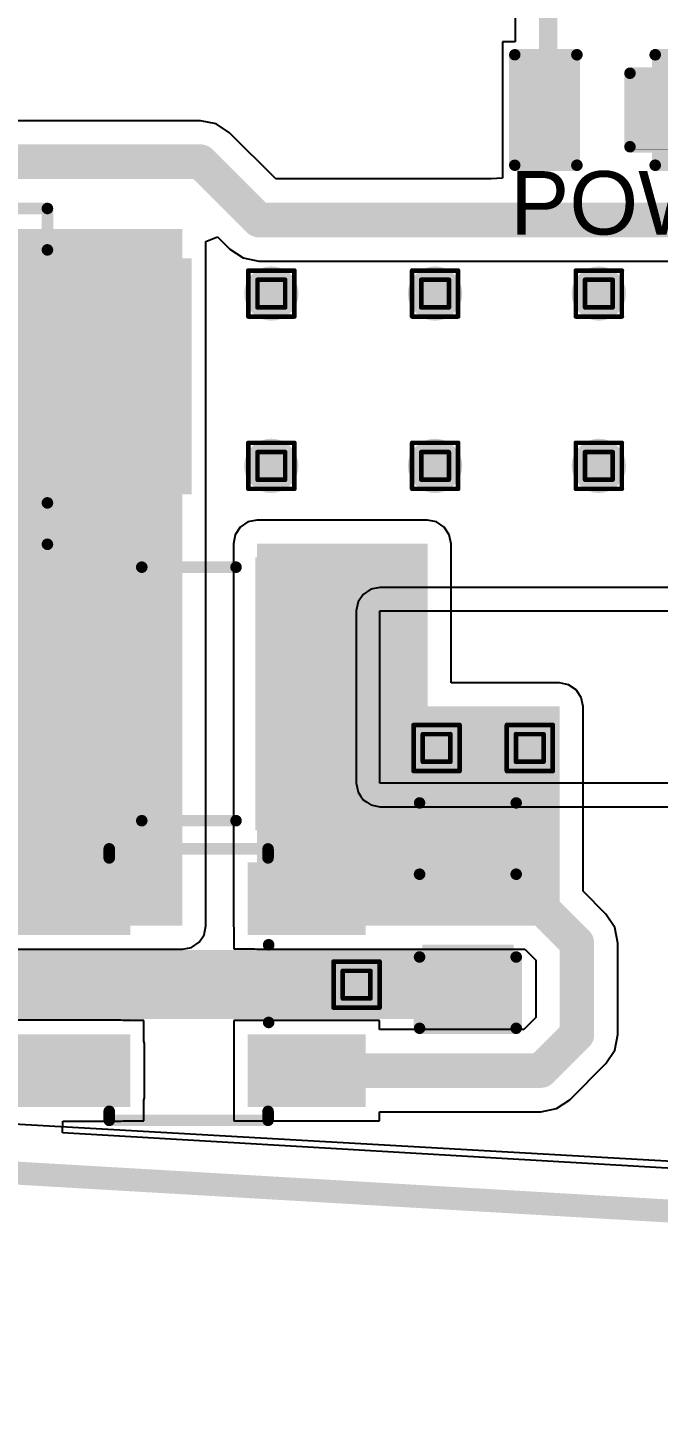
# Model space of a CAD drawing. Header units: inches. Extents: x 0 to 355, y -10 to 78.
# Drawn here: x 22.57 to 29.53, y -3.85 to 11.35 of the extents above; entities that cross this region are included whole.
import ezdxf

# ---------------------------------------------------------------- set-up
doc = ezdxf.new("R2010")
doc.units = ezdxf.units.IN
for name, color, linetype in [('Board Outline', 216, 'Continuous'), ('Bottom Layer', 5, 'Continuous'), ('Bottom Overlay', 54, 'Continuous'), ('Bottom Paste', 16, 'Continuous'), ('Bottom Solder', 6, 'Continuous'), ('Drill Drawing', 1, 'Continuous'), ('Top Layer', 1, 'Continuous'), ('Top Overlay', 2, 'Continuous'), ('Top Paste', 8, 'Continuous'), ('Top Solder', 216, 'Continuous'), ('Via Holes', 16, 'Continuous')]:
    doc.layers.add(name, color=color, linetype=linetype)
doc.styles.add('Arial', font='', dxfattribs={"height": 0.2})
doc.styles.get('Arial').set_extended_font_data('Arial')

# ---------------------------------------------------------------- blocks, each defined once
blk = doc.blocks.new('SMB__7')
at = {"layer": 'Top Layer'}
for points in [[(-3.7, -1.2), (-3.7, 1.2), (-0.9, 1.2), (-0.9, -1.2)], [(0.9, -1.2), (0.9, 1.2), (3.7, 1.2), (3.7, -1.2)]]:
    blk.add_hatch(color=1, dxfattribs=at).paths.add_polyline_path(points)
at = {"layer": 'Top Overlay'}
for points in [[(2.591, 1.245), (4.826, 1.245), (4.826, 1.905), (2.591, 1.905)], [(3.734, -1.651), (4.826, -1.651), (4.826, 1.346), (3.734, 1.346)], [(2.591, -1.905), (4.826, -1.905), (4.826, -1.245), (2.591, -1.245)]]:
    blk.add_hatch(color=2, dxfattribs=at).paths.add_polyline_path(points)
at = {"layer": 'Top Paste'}
for points in [[(-3.7, -1.2), (-3.7, 1.2), (-0.9, 1.2), (-0.9, -1.2)], [(0.9, -1.2), (0.9, 1.2), (3.7, 1.2), (3.7, -1.2)]]:
    blk.add_hatch(color=8, dxfattribs=at).paths.add_polyline_path(points)
at = {"layer": 'Top Solder'}
for points in [[(-3.802, -1.302), (-3.802, 1.302), (-0.798, 1.302), (-0.798, -1.302)], [(0.798, -1.302), (0.798, 1.302), (3.802, 1.302), (3.802, -1.302)]]:
    blk.add_hatch(color=216, dxfattribs=at).paths.add_polyline_path(points)
at = {"layer": 'Top Overlay'}
for points in [[(2.591, 1.854, 0.127, 0.127, 0), (-2.21, 1.854, 0.127, 0.127, 0)], [(-2.21, 1.854, 0.127, 0.127, 0), (-2.21, 1.397, 0.127, 0.127, 0)], [(-2.21, -1.397, 0.127, 0.127, 0), (-2.21, -1.854, 0.127, 0.127, 0)], [(2.591, -1.854, 0.127, 0.127, 0), (-2.21, -1.854, 0.127, 0.127, 0)]]:
    blk.add_lwpolyline(points, format="xyseb", dxfattribs=at)
for points in [[(-2.242, 1.854, 0.0635, 0.0635, 1), (-2.178, 1.854, 0.0635, 0.0635, 1)], [(-2.242, 1.854, 0.0635, 0.0635, 1), (-2.178, 1.854, 0.0635, 0.0635, 1)], [(2.559, 1.854, 0.0635, 0.0635, 1), (2.623, 1.854, 0.0635, 0.0635, 1)], [(-2.242, 1.397, 0.0635, 0.0635, 1), (-2.178, 1.397, 0.0635, 0.0635, 1)], [(-2.242, -1.397, 0.0635, 0.0635, 1), (-2.178, -1.397, 0.0635, 0.0635, 1)], [(-2.242, -1.854, 0.0635, 0.0635, 1), (-2.178, -1.854, 0.0635, 0.0635, 1)], [(-2.242, -1.854, 0.0635, 0.0635, 1), (-2.178, -1.854, 0.0635, 0.0635, 1)], [(2.559, -1.854, 0.0635, 0.0635, 1), (2.623, -1.854, 0.0635, 0.0635, 1)]]:
    blk.add_lwpolyline(points, format="xyseb", close=True, dxfattribs=at)
blk = doc.blocks.new('IND_1210_13')
at = {"layer": 'Top Layer'}
for points in [[(-2.106, 1.405), (-0.836, 1.405), (-0.836, -1.405), (-2.106, -1.405)], [(0.836, 1.405), (2.106, 1.405), (2.106, -1.405), (0.836, -1.405)]]:
    blk.add_hatch(color=1, dxfattribs=at).paths.add_polyline_path(points)
at = {"layer": 'Top Paste'}
for points in [[(-2.106, 1.405), (-0.836, 1.405), (-0.836, -1.405), (-2.106, -1.405)], [(0.836, 1.405), (2.106, 1.405), (2.106, -1.405), (0.836, -1.405)]]:
    blk.add_hatch(color=8, dxfattribs=at).paths.add_polyline_path(points)
at = {"layer": 'Top Solder'}
for points in [[(-2.208, 1.507), (-0.734, 1.507), (-0.734, -1.507), (-2.208, -1.507)], [(0.734, 1.507), (2.208, 1.507), (2.208, -1.507), (0.734, -1.507)]]:
    blk.add_hatch(color=216, dxfattribs=at).paths.add_polyline_path(points)
at = {"layer": 'Top Overlay'}
for points in [[(0.52, 1.4, 0.127, 0.127, 0), (-0.52, 1.4, 0.127, 0.127, 0)], [(0.52, -1.4, 0.127, 0.127, 0), (-0.52, -1.4, 0.127, 0.127, 0)]]:
    blk.add_lwpolyline(points, format="xyseb", dxfattribs=at)
for points in [[(-0.552, 1.4, 0.0635, 0.0635, 1), (-0.488, 1.4, 0.0635, 0.0635, 1)], [(0.488, 1.4, 0.0635, 0.0635, 1), (0.552, 1.4, 0.0635, 0.0635, 1)], [(-0.552, -1.4, 0.0635, 0.0635, 1), (-0.488, -1.4, 0.0635, 0.0635, 1)], [(0.488, -1.4, 0.0635, 0.0635, 1), (0.552, -1.4, 0.0635, 0.0635, 1)]]:
    blk.add_lwpolyline(points, format="xyseb", close=True, dxfattribs=at)
blk = doc.blocks.new('SOT_23_5_17')
at = {"layer": 'Top Layer'}
for points in [[(-1.85, 1.25), (-0.75, 1.25), (-0.75, 0.65), (-1.85, 0.65)], [(0.75, 1.25), (1.85, 1.25), (1.85, 0.65), (0.75, 0.65)], [(-1.85, 0.3), (-0.75, 0.3), (-0.75, -0.3), (-1.85, -0.3)], [(-1.85, -0.65), (-0.75, -0.65), (-0.75, -1.25), (-1.85, -1.25)], [(0.75, -0.65), (1.85, -0.65), (1.85, -1.25), (0.75, -1.25)]]:
    blk.add_hatch(color=1, dxfattribs=at).paths.add_polyline_path(points)
at = {"layer": 'Top Paste'}
for points in [[(-1.85, 1.25), (-0.75, 1.25), (-0.75, 0.65), (-1.85, 0.65)], [(0.75, 1.25), (1.85, 1.25), (1.85, 0.65), (0.75, 0.65)], [(-1.85, 0.3), (-0.75, 0.3), (-0.75, -0.3), (-1.85, -0.3)], [(-1.85, -0.65), (-0.75, -0.65), (-0.75, -1.25), (-1.85, -1.25)], [(0.75, -0.65), (1.85, -0.65), (1.85, -1.25), (0.75, -1.25)]]:
    blk.add_hatch(color=8, dxfattribs=at).paths.add_polyline_path(points)
at = {"layer": 'Top Solder'}
for points in [[(-1.952, 1.352), (-0.648, 1.352), (-0.648, 0.548), (-1.952, 0.548)], [(0.648, 1.352), (1.952, 1.352), (1.952, 0.548), (0.648, 0.548)], [(-1.952, 0.402), (-0.648, 0.402), (-0.648, -0.402), (-1.952, -0.402)], [(-1.952, -0.548), (-0.648, -0.548), (-0.648, -1.352), (-1.952, -1.352)], [(0.648, -0.548), (1.952, -0.548), (1.952, -1.352), (0.648, -1.352)]]:
    blk.add_hatch(color=216, dxfattribs=at).paths.add_polyline_path(points)
at = {"layer": 'Top Overlay'}
for points in [[(-0.879, 1.499, 0.127, 0.127, 0), (0.874, 1.499, 0.127, 0.127, 0)], [(-0.879, 1.399, 0.127, 0.127, 0), (-0.879, 1.499, 0.127, 0.127, 0)], [(0.874, 1.399, 0.127, 0.127, 0), (0.874, 1.499, 0.127, 0.127, 0)], [(-2.134, 1.067, 0.127, 0.127, 0), (-2.007, 0.94, 0.127, 0.127, 0)], [(-2.134, 0.813, 0.127, 0.127, 0), (-2.134, 1.067, 0.127, 0.127, 0)], [(-2.134, 0.813, 0.127, 0.127, 0), (-2.007, 0.94, 0.127, 0.127, 0)], [(0.88, -0.418, 0.127, 0.127, 0), (0.88, 0.44, 0.127, 0.127, 0)], [(-0.879, -1.499, 0.127, 0.127, 0), (-0.879, -1.399, 0.127, 0.127, 0)], [(0.874, -1.499, 0.127, 0.127, 0), (0.874, -1.399, 0.127, 0.127, 0)], [(-0.879, -1.499, 0.127, 0.127, 0), (0.874, -1.499, 0.127, 0.127, 0)]]:
    blk.add_lwpolyline(points, format="xyseb", dxfattribs=at)
for points in [[(-0.911, 1.499, 0.0635, 0.0635, 1), (-0.847, 1.499, 0.0635, 0.0635, 1)], [(-0.911, 1.499, 0.0635, 0.0635, 1), (-0.847, 1.499, 0.0635, 0.0635, 1)], [(0.842, 1.499, 0.0635, 0.0635, 1), (0.905, 1.499, 0.0635, 0.0635, 1)], [(0.842, 1.499, 0.0635, 0.0635, 1), (0.905, 1.499, 0.0635, 0.0635, 1)], [(-0.911, 1.399, 0.0635, 0.0635, 1), (-0.847, 1.399, 0.0635, 0.0635, 1)], [(0.842, 1.399, 0.0635, 0.0635, 1), (0.905, 1.399, 0.0635, 0.0635, 1)], [(-2.165, 1.067, 0.0635, 0.0635, 1), (-2.102, 1.067, 0.0635, 0.0635, 1)], [(-2.165, 1.067, 0.0635, 0.0635, 1), (-2.102, 1.067, 0.0635, 0.0635, 1)], [(-2.038, 0.94, 0.0635, 0.0635, 1), (-1.975, 0.94, 0.0635, 0.0635, 1)], [(-2.038, 0.94, 0.0635, 0.0635, 1), (-1.975, 0.94, 0.0635, 0.0635, 1)], [(-2.165, 0.813, 0.0635, 0.0635, 1), (-2.102, 0.813, 0.0635, 0.0635, 1)], [(-2.165, 0.813, 0.0635, 0.0635, 1), (-2.102, 0.813, 0.0635, 0.0635, 1)], [(0.848, 0.44, 0.0635, 0.0635, 1), (0.912, 0.44, 0.0635, 0.0635, 1)], [(0.848, -0.418, 0.0635, 0.0635, 1), (0.912, -0.418, 0.0635, 0.0635, 1)], [(-0.911, -1.399, 0.0635, 0.0635, 1), (-0.847, -1.399, 0.0635, 0.0635, 1)], [(0.842, -1.399, 0.0635, 0.0635, 1), (0.905, -1.399, 0.0635, 0.0635, 1)], [(-0.911, -1.499, 0.0635, 0.0635, 1), (-0.847, -1.499, 0.0635, 0.0635, 1)], [(-0.911, -1.499, 0.0635, 0.0635, 1), (-0.847, -1.499, 0.0635, 0.0635, 1)], [(0.842, -1.499, 0.0635, 0.0635, 1), (0.905, -1.499, 0.0635, 0.0635, 1)], [(0.842, -1.499, 0.0635, 0.0635, 1), (0.905, -1.499, 0.0635, 0.0635, 1)]]:
    blk.add_lwpolyline(points, format="xyseb", close=True, dxfattribs=at)
blk = doc.blocks.new('R___0402_B_49')
at = {"layer": 'Bottom Layer'}
for points in [[(-0.241, 0.318), (-0.241, -0.318), (-0.699, -0.318), (-0.699, 0.318)], [(0.699, 0.318), (0.699, -0.318), (0.241, -0.318), (0.241, 0.318)]]:
    blk.add_hatch(color=5, dxfattribs=at).paths.add_polyline_path(points)
at = {"layer": 'Bottom Paste'}
for points in [[(-0.241, 0.318), (-0.241, -0.318), (-0.699, -0.318), (-0.699, 0.318)], [(0.699, 0.318), (0.699, -0.318), (0.241, -0.318), (0.241, 0.318)]]:
    blk.add_hatch(color=16, dxfattribs=at).paths.add_polyline_path(points)
at = {"layer": 'Bottom Solder'}
for points in [[(-0.186, 0.373), (-0.186, -0.373), (-0.754, -0.373), (-0.754, 0.373)], [(0.754, 0.373), (0.754, -0.373), (0.186, -0.373), (0.186, 0.373)]]:
    blk.add_hatch(color=6, dxfattribs=at).paths.add_polyline_path(points)
at = {"layer": 'Bottom Overlay'}
for points in [[(0.787, 0.406, 0.127, 0.127, 0), (-0.787, 0.406, 0.127, 0.127, 0)], [(-0.787, 0.406, 0.127, 0.127, 0), (-0.787, -0.406, 0.127, 0.127, 0)], [(0.787, 0.406, 0.127, 0.127, 0), (0.787, -0.406, 0.127, 0.127, 0)], [(0.813, 0.432, 0.00323, 0.00323, 0), (-0.813, 0.432, 0.00323, 0.00323, 0)], [(0.787, -0.406, 0.127, 0.127, 0), (-0.787, -0.406, 0.127, 0.127, 0)]]:
    blk.add_lwpolyline(points, format="xyseb", dxfattribs=at)
for points in [[(-0.819, 0.406, 0.0635, 0.0635, 1), (-0.756, 0.406, 0.0635, 0.0635, 1)], [(-0.819, 0.406, 0.0635, 0.0635, 1), (-0.756, 0.406, 0.0635, 0.0635, 1)], [(0.756, 0.406, 0.0635, 0.0635, 1), (0.819, 0.406, 0.0635, 0.0635, 1)], [(0.756, 0.406, 0.0635, 0.0635, 1), (0.819, 0.406, 0.0635, 0.0635, 1)], [(-0.814, 0.432, 0.00161, 0.00161, 1), (-0.812, 0.432, 0.00161, 0.00161, 1)], [(0.812, 0.432, 0.00161, 0.00161, 1), (0.814, 0.432, 0.00161, 0.00161, 1)], [(-0.819, -0.406, 0.0635, 0.0635, 1), (-0.756, -0.406, 0.0635, 0.0635, 1)], [(-0.819, -0.406, 0.0635, 0.0635, 1), (-0.756, -0.406, 0.0635, 0.0635, 1)], [(0.756, -0.406, 0.0635, 0.0635, 1), (0.819, -0.406, 0.0635, 0.0635, 1)], [(0.756, -0.406, 0.0635, 0.0635, 1), (0.819, -0.406, 0.0635, 0.0635, 1)]]:
    blk.add_lwpolyline(points, format="xyseb", close=True, dxfattribs=at)
blk = doc.blocks.new('LED_0603_67')
at = {"layer": 'Top Layer'}
for points in [[(-1, 0.5), (-0.5, 0.5), (-0.5, -0.5), (-1, -0.5)], [(0.5, 0.5), (1, 0.5), (1, -0.5), (0.5, -0.5)]]:
    blk.add_hatch(color=1, dxfattribs=at).paths.add_polyline_path(points)
at = {"layer": 'Top Overlay'}
blk.add_hatch(color=2, dxfattribs=at).paths.add_polyline_path([(1.118, -0.66), (1.753, -0.66), (1.753, 0.66), (1.118, 0.66)])
at = {"layer": 'Top Paste'}
for points in [[(-1, 0.5), (-0.5, 0.5), (-0.5, -0.5), (-1, -0.5)], [(0.5, 0.5), (1, 0.5), (1, -0.5), (0.5, -0.5)]]:
    blk.add_hatch(color=8, dxfattribs=at).paths.add_polyline_path(points)
at = {"layer": 'Top Solder'}
for points in [[(-1.102, 0.602), (-0.398, 0.602), (-0.398, -0.602), (-1.102, -0.602)], [(0.398, 0.602), (1.102, 0.602), (1.102, -0.602), (0.398, -0.602)]]:
    blk.add_hatch(color=216, dxfattribs=at).paths.add_polyline_path(points)
at = {"layer": 'Top Overlay'}
for points in [[(-1.118, -0.61, 0.127, 0.127, 0), (-1.118, 0.61, 0.127, 0.127, 0)], [(-1.118, 0.61, 0.127, 0.127, 0), (-0.432, 0.61, 0.127, 0.127, 0)], [(0.432, 0.61, 0.127, 0.127, 0), (1.118, 0.61, 0.127, 0.127, 0)], [(1.118, -0.61, 0.127, 0.127, 0), (1.118, 0.61, 0.127, 0.127, 0)], [(-1.118, -0.61, 0.127, 0.127, 0), (-0.432, -0.61, 0.127, 0.127, 0)], [(0.432, -0.61, 0.127, 0.127, 0), (1.118, -0.61, 0.127, 0.127, 0)]]:
    blk.add_lwpolyline(points, format="xyseb", dxfattribs=at)
for points in [[(-1.149, 0.61, 0.0635, 0.0635, 1), (-1.086, 0.61, 0.0635, 0.0635, 1)], [(-1.149, 0.61, 0.0635, 0.0635, 1), (-1.086, 0.61, 0.0635, 0.0635, 1)], [(-0.464, 0.61, 0.0635, 0.0635, 1), (-0.4, 0.61, 0.0635, 0.0635, 1)], [(0.4, 0.61, 0.0635, 0.0635, 1), (0.464, 0.61, 0.0635, 0.0635, 1)], [(1.086, 0.61, 0.0635, 0.0635, 1), (1.149, 0.61, 0.0635, 0.0635, 1)], [(1.086, 0.61, 0.0635, 0.0635, 1), (1.149, 0.61, 0.0635, 0.0635, 1)], [(-1.149, -0.61, 0.0635, 0.0635, 1), (-1.086, -0.61, 0.0635, 0.0635, 1)], [(-1.149, -0.61, 0.0635, 0.0635, 1), (-1.086, -0.61, 0.0635, 0.0635, 1)], [(-0.464, -0.61, 0.0635, 0.0635, 1), (-0.4, -0.61, 0.0635, 0.0635, 1)], [(0.4, -0.61, 0.0635, 0.0635, 1), (0.464, -0.61, 0.0635, 0.0635, 1)], [(1.086, -0.61, 0.0635, 0.0635, 1), (1.149, -0.61, 0.0635, 0.0635, 1)], [(1.086, -0.61, 0.0635, 0.0635, 1), (1.149, -0.61, 0.0635, 0.0635, 1)]]:
    blk.add_lwpolyline(points, format="xyseb", close=True, dxfattribs=at)
blk = doc.blocks.new('C___0603_78')
at = {"layer": 'Top Layer'}
for points in [[(-0.381, 0.445), (-0.381, -0.445), (-1.143, -0.445), (-1.143, 0.445)], [(1.143, 0.445), (1.143, -0.445), (0.381, -0.445), (0.381, 0.445)]]:
    blk.add_hatch(color=1, dxfattribs=at).paths.add_polyline_path(points)
at = {"layer": 'Top Paste'}
for points in [[(-0.381, 0.445), (-0.381, -0.445), (-1.143, -0.445), (-1.143, 0.445)], [(1.143, 0.445), (1.143, -0.445), (0.381, -0.445), (0.381, 0.445)]]:
    blk.add_hatch(color=8, dxfattribs=at).paths.add_polyline_path(points)
at = {"layer": 'Top Solder'}
for points in [[(-0.321, 0.504), (-0.321, -0.504), (-1.203, -0.504), (-1.203, 0.504)], [(1.203, 0.504), (1.203, -0.504), (0.321, -0.504), (0.321, 0.504)]]:
    blk.add_hatch(color=216, dxfattribs=at).paths.add_polyline_path(points)
at = {"layer": 'Top Overlay'}
for points in [[(-1.245, 0.533, 0.127, 0.127, 0), (-0.457, 0.533, 0.127, 0.127, 0)], [(-1.245, 0.533, 0.127, 0.127, 0), (-1.245, -0.533, 0.127, 0.127, 0)], [(0.457, 0.533, 0.127, 0.127, 0), (1.245, 0.533, 0.127, 0.127, 0)], [(1.245, 0.533, 0.127, 0.127, 0), (1.245, -0.533, 0.127, 0.127, 0)], [(-1.245, -0.533, 0.127, 0.127, 0), (-0.457, -0.533, 0.127, 0.127, 0)], [(0.457, -0.533, 0.127, 0.127, 0), (1.245, -0.533, 0.127, 0.127, 0)]]:
    blk.add_lwpolyline(points, format="xyseb", dxfattribs=at)
for points in [[(-1.276, 0.533, 0.0635, 0.0635, 1), (-1.213, 0.533, 0.0635, 0.0635, 1)], [(-1.276, 0.533, 0.0635, 0.0635, 1), (-1.213, 0.533, 0.0635, 0.0635, 1)], [(-0.489, 0.533, 0.0635, 0.0635, 1), (-0.425, 0.533, 0.0635, 0.0635, 1)], [(0.425, 0.533, 0.0635, 0.0635, 1), (0.489, 0.533, 0.0635, 0.0635, 1)], [(1.213, 0.533, 0.0635, 0.0635, 1), (1.276, 0.533, 0.0635, 0.0635, 1)], [(1.213, 0.533, 0.0635, 0.0635, 1), (1.276, 0.533, 0.0635, 0.0635, 1)], [(-1.276, -0.533, 0.0635, 0.0635, 1), (-1.213, -0.533, 0.0635, 0.0635, 1)], [(-1.276, -0.533, 0.0635, 0.0635, 1), (-1.213, -0.533, 0.0635, 0.0635, 1)], [(-0.489, -0.533, 0.0635, 0.0635, 1), (-0.425, -0.533, 0.0635, 0.0635, 1)], [(0.425, -0.533, 0.0635, 0.0635, 1), (0.489, -0.533, 0.0635, 0.0635, 1)], [(1.213, -0.533, 0.0635, 0.0635, 1), (1.276, -0.533, 0.0635, 0.0635, 1)], [(1.213, -0.533, 0.0635, 0.0635, 1), (1.276, -0.533, 0.0635, 0.0635, 1)]]:
    blk.add_lwpolyline(points, format="xyseb", close=True, dxfattribs=at)

msp = doc.modelspace()

# ---------------------------------------------------------------- hatches: boundary and pattern name
at = {"layer": 'Bottom Layer'}
h = msp.add_hatch(color=5, dxfattribs=at)
edge = h.paths.add_edge_path()
edge.add_arc((25.263, 8.408), 0.3, 0, 360)
h = msp.add_hatch(color=5, dxfattribs=at)
edge = h.paths.add_edge_path()
edge.add_arc((27.069, 8.408), 0.3, 0, 360)
h = msp.add_hatch(color=5, dxfattribs=at)
edge = h.paths.add_edge_path()
edge.add_arc((28.876, 8.408), 0.3, 0, 360)
h = msp.add_hatch(color=5, dxfattribs=at)
edge = h.paths.add_edge_path()
edge.add_arc((25.262, 6.505), 0.3, 0, 360)
h = msp.add_hatch(color=5, dxfattribs=at)
edge = h.paths.add_edge_path()
edge.add_arc((27.069, 6.505), 0.3, 0, 360)
h = msp.add_hatch(color=5, dxfattribs=at)
edge = h.paths.add_edge_path()
edge.add_arc((28.876, 6.505), 0.3, 0, 360)
h = msp.add_hatch(color=5, dxfattribs=at)
edge = h.paths.add_edge_path()
edge.add_arc((27.086, 3.389), 0.3, 0, 360)
h = msp.add_hatch(color=5, dxfattribs=at)
edge = h.paths.add_edge_path()
edge.add_arc((28.114, 3.389), 0.3, 0, 360)
h = msp.add_hatch(color=5, dxfattribs=at)
edge = h.paths.add_edge_path()
edge.add_arc((26.203, 0.776), 0.3, 0, 360)
at = {"layer": 'Top Layer'}
for points in [[(20.977, 1.426), (24.282, 1.426), (24.282, 9.119), (20.977, 9.119)], [(25.103, 1.426), (26.986, 1.426), (26.986, 5.645), (25.103, 5.645)], [(25.103, 1.426), (28.443, 1.426), (28.443, 3.848), (25.103, 3.848)], [(17.393, 0.395), (27.875, 0.395), (27.875, 1.157), (17.393, 1.157)], [(19.354, -0.474), (23.603, -0.474), (23.603, 0.126), (19.354, 0.126)]]:
    msp.add_hatch(color=1, dxfattribs=at).paths.add_polyline_path(points)
h = msp.add_hatch(color=1, dxfattribs=at)
edge = h.paths.add_edge_path()
edge.add_arc((25.263, 8.408), 0.3, 0, 360)
h = msp.add_hatch(color=1, dxfattribs=at)
edge = h.paths.add_edge_path()
edge.add_arc((27.069, 8.408), 0.3, 0, 360)
h = msp.add_hatch(color=1, dxfattribs=at)
edge = h.paths.add_edge_path()
edge.add_arc((28.876, 8.408), 0.3, 0, 360)
h = msp.add_hatch(color=1, dxfattribs=at)
edge = h.paths.add_edge_path()
edge.add_arc((25.262, 6.505), 0.3, 0, 360)
h = msp.add_hatch(color=1, dxfattribs=at)
edge = h.paths.add_edge_path()
edge.add_arc((27.069, 6.505), 0.3, 0, 360)
h = msp.add_hatch(color=1, dxfattribs=at)
edge = h.paths.add_edge_path()
edge.add_arc((28.876, 6.505), 0.3, 0, 360)
h = msp.add_hatch(color=1, dxfattribs=at)
edge = h.paths.add_edge_path()
edge.add_arc((27.086, 3.389), 0.3, 0, 360)
h = msp.add_hatch(color=1, dxfattribs=at)
edge = h.paths.add_edge_path()
edge.add_arc((28.114, 3.389), 0.3, 0, 360)
h = msp.add_hatch(color=1, dxfattribs=at)
edge = h.paths.add_edge_path()
edge.add_arc((26.203, 0.776), 0.3, 0, 360)
at = {"layer": 'Via Holes'}
h = msp.add_hatch(color=7, dxfattribs=at)
edge = h.paths.add_edge_path()
edge.add_arc((25.263, 8.408), 0.15, 0, 360)
h = msp.add_hatch(color=7, dxfattribs=at)
edge = h.paths.add_edge_path()
edge.add_arc((27.069, 8.408), 0.15, 0, 360)
h = msp.add_hatch(color=7, dxfattribs=at)
edge = h.paths.add_edge_path()
edge.add_arc((28.876, 8.408), 0.15, 0, 360)
h = msp.add_hatch(color=7, dxfattribs=at)
edge = h.paths.add_edge_path()
edge.add_arc((25.262, 6.505), 0.15, 0, 360)
h = msp.add_hatch(color=7, dxfattribs=at)
edge = h.paths.add_edge_path()
edge.add_arc((27.069, 6.505), 0.15, 0, 360)
h = msp.add_hatch(color=7, dxfattribs=at)
edge = h.paths.add_edge_path()
edge.add_arc((28.876, 6.505), 0.15, 0, 360)
h = msp.add_hatch(color=7, dxfattribs=at)
edge = h.paths.add_edge_path()
edge.add_arc((27.086, 3.389), 0.15, 0, 360)
h = msp.add_hatch(color=7, dxfattribs=at)
edge = h.paths.add_edge_path()
edge.add_arc((28.114, 3.389), 0.15, 0, 360)
h = msp.add_hatch(color=7, dxfattribs=at)
edge = h.paths.add_edge_path()
edge.add_arc((26.203, 0.776), 0.15, 0, 360)

# ---------------------------------------------------------------- linework, layer by layer
at = {"layer": 'Board Outline'}
msp.add_lwpolyline([(0, 0, 0.254, 0.254, 0), (64.008, -3.723, 0.254, 0.254, 0)], format="xyseb", dxfattribs=at)
at = {"layer": 'Bottom Layer'}
for p, q in [((26.276, 5.086), (26.22, 5.002)), ((26.36, 5.142), (26.276, 5.086)), ((26.459, 5.162), (26.36, 5.142)), ((31.161, 5.162), (26.459, 5.162)), ((26.22, 5.002), (26.2, 4.903)), ((26.2, 4.903), (26.2, 3)), ((26.459, 3), (26.459, 4.903)), ((26.459, 4.903), (31.42, 4.903)), ((26.2, 3), (26.21, 2.951)), ((26.21, 2.951), (26.22, 2.901)), ((26.22, 2.901), (26.22, 2.901)), ((26.22, 2.901), (26.22, 2.901)), ((26.22, 2.901), (26.248, 2.859)), ((26.46, 3), (26.459, 3)), ((34.483, 3), (26.46, 3)), ((26.248, 2.859), (26.276, 2.817)), ((26.276, 2.817), (26.276, 2.817)), ((26.276, 2.817), (26.276, 2.817)), ((26.276, 2.817), (26.317, 2.789)), ((26.317, 2.789), (26.36, 2.761)), ((26.36, 2.761), (26.361, 2.761)), ((26.361, 2.761), (26.361, 2.761)), ((26.361, 2.761), (26.361, 2.76)), ((26.361, 2.76), (26.411, 2.751)), ((26.411, 2.751), (26.46, 2.741)), ((26.46, 2.741), (26.46, 2.741)), ((26.46, 2.741), (26.46, 2.741)), ((26.46, 2.741), (34.483, 2.741)), ((39.914, -1.757), (12.313, -0.194))]:
    msp.add_line(p, q, dxfattribs=at)
at = {"layer": 'Drill Drawing'}
for points in [[(25.009, 8.662, 0.0508, 0.0508, 0), (25.517, 8.662, 0.0508, 0.0508, 0)], [(25.009, 8.154, 0.0508, 0.0508, 0), (25.009, 8.662, 0.0508, 0.0508, 0)], [(25.517, 8.154, 0.0508, 0.0508, 0), (25.517, 8.662, 0.0508, 0.0508, 0)], [(26.815, 8.662, 0.0508, 0.0508, 0), (27.323, 8.662, 0.0508, 0.0508, 0)], [(26.815, 8.154, 0.0508, 0.0508, 0), (26.815, 8.662, 0.0508, 0.0508, 0)], [(27.323, 8.154, 0.0508, 0.0508, 0), (27.323, 8.662, 0.0508, 0.0508, 0)], [(28.622, 8.662, 0.0508, 0.0508, 0), (29.13, 8.662, 0.0508, 0.0508, 0)], [(28.622, 8.154, 0.0508, 0.0508, 0), (28.622, 8.662, 0.0508, 0.0508, 0)], [(29.13, 8.154, 0.0508, 0.0508, 0), (29.13, 8.662, 0.0508, 0.0508, 0)], [(25.11, 8.56, 0.0508, 0.0508, 0), (25.415, 8.56, 0.0508, 0.0508, 0)], [(25.11, 8.255, 0.0508, 0.0508, 0), (25.11, 8.56, 0.0508, 0.0508, 0)], [(25.415, 8.255, 0.0508, 0.0508, 0), (25.415, 8.56, 0.0508, 0.0508, 0)], [(26.917, 8.56, 0.0508, 0.0508, 0), (27.222, 8.56, 0.0508, 0.0508, 0)], [(26.917, 8.255, 0.0508, 0.0508, 0), (26.917, 8.56, 0.0508, 0.0508, 0)], [(27.222, 8.255, 0.0508, 0.0508, 0), (27.222, 8.56, 0.0508, 0.0508, 0)], [(28.724, 8.56, 0.0508, 0.0508, 0), (29.029, 8.56, 0.0508, 0.0508, 0)], [(28.724, 8.255, 0.0508, 0.0508, 0), (28.724, 8.56, 0.0508, 0.0508, 0)], [(29.029, 8.255, 0.0508, 0.0508, 0), (29.029, 8.56, 0.0508, 0.0508, 0)], [(25.11, 8.255, 0.0508, 0.0508, 0), (25.415, 8.255, 0.0508, 0.0508, 0)], [(26.917, 8.255, 0.0508, 0.0508, 0), (27.222, 8.255, 0.0508, 0.0508, 0)], [(28.724, 8.255, 0.0508, 0.0508, 0), (29.029, 8.255, 0.0508, 0.0508, 0)], [(25.009, 8.154, 0.0508, 0.0508, 0), (25.517, 8.154, 0.0508, 0.0508, 0)], [(26.815, 8.154, 0.0508, 0.0508, 0), (27.323, 8.154, 0.0508, 0.0508, 0)], [(28.622, 8.154, 0.0508, 0.0508, 0), (29.13, 8.154, 0.0508, 0.0508, 0)], [(25.008, 6.759, 0.0508, 0.0508, 0), (25.516, 6.759, 0.0508, 0.0508, 0)], [(25.008, 6.251, 0.0508, 0.0508, 0), (25.008, 6.759, 0.0508, 0.0508, 0)], [(25.516, 6.251, 0.0508, 0.0508, 0), (25.516, 6.759, 0.0508, 0.0508, 0)], [(26.815, 6.759, 0.0508, 0.0508, 0), (27.323, 6.759, 0.0508, 0.0508, 0)], [(26.815, 6.251, 0.0508, 0.0508, 0), (26.815, 6.759, 0.0508, 0.0508, 0)], [(27.323, 6.251, 0.0508, 0.0508, 0), (27.323, 6.759, 0.0508, 0.0508, 0)], [(28.622, 6.759, 0.0508, 0.0508, 0), (29.13, 6.759, 0.0508, 0.0508, 0)], [(28.622, 6.251, 0.0508, 0.0508, 0), (28.622, 6.759, 0.0508, 0.0508, 0)], [(29.13, 6.251, 0.0508, 0.0508, 0), (29.13, 6.759, 0.0508, 0.0508, 0)], [(25.11, 6.657, 0.0508, 0.0508, 0), (25.415, 6.657, 0.0508, 0.0508, 0)], [(25.11, 6.353, 0.0508, 0.0508, 0), (25.11, 6.657, 0.0508, 0.0508, 0)], [(25.415, 6.353, 0.0508, 0.0508, 0), (25.415, 6.657, 0.0508, 0.0508, 0)], [(26.917, 6.657, 0.0508, 0.0508, 0), (27.222, 6.657, 0.0508, 0.0508, 0)], [(26.917, 6.353, 0.0508, 0.0508, 0), (26.917, 6.657, 0.0508, 0.0508, 0)], [(27.222, 6.353, 0.0508, 0.0508, 0), (27.222, 6.657, 0.0508, 0.0508, 0)], [(28.724, 6.657, 0.0508, 0.0508, 0), (29.029, 6.657, 0.0508, 0.0508, 0)], [(28.724, 6.353, 0.0508, 0.0508, 0), (28.724, 6.657, 0.0508, 0.0508, 0)], [(29.029, 6.353, 0.0508, 0.0508, 0), (29.029, 6.657, 0.0508, 0.0508, 0)], [(25.008, 6.251, 0.0508, 0.0508, 0), (25.516, 6.251, 0.0508, 0.0508, 0)], [(25.11, 6.353, 0.0508, 0.0508, 0), (25.415, 6.353, 0.0508, 0.0508, 0)], [(26.815, 6.251, 0.0508, 0.0508, 0), (27.323, 6.251, 0.0508, 0.0508, 0)], [(26.917, 6.353, 0.0508, 0.0508, 0), (27.222, 6.353, 0.0508, 0.0508, 0)], [(28.622, 6.251, 0.0508, 0.0508, 0), (29.13, 6.251, 0.0508, 0.0508, 0)], [(28.724, 6.353, 0.0508, 0.0508, 0), (29.029, 6.353, 0.0508, 0.0508, 0)], [(26.832, 3.643, 0.0508, 0.0508, 0), (27.34, 3.643, 0.0508, 0.0508, 0)], [(26.832, 3.135, 0.0508, 0.0508, 0), (26.832, 3.643, 0.0508, 0.0508, 0)], [(27.34, 3.135, 0.0508, 0.0508, 0), (27.34, 3.643, 0.0508, 0.0508, 0)], [(27.86, 3.643, 0.0508, 0.0508, 0), (28.368, 3.643, 0.0508, 0.0508, 0)], [(27.86, 3.135, 0.0508, 0.0508, 0), (27.86, 3.643, 0.0508, 0.0508, 0)], [(28.368, 3.135, 0.0508, 0.0508, 0), (28.368, 3.643, 0.0508, 0.0508, 0)], [(26.933, 3.542, 0.0508, 0.0508, 0), (27.238, 3.542, 0.0508, 0.0508, 0)], [(26.933, 3.237, 0.0508, 0.0508, 0), (26.933, 3.542, 0.0508, 0.0508, 0)], [(27.238, 3.237, 0.0508, 0.0508, 0), (27.238, 3.542, 0.0508, 0.0508, 0)], [(27.962, 3.542, 0.0508, 0.0508, 0), (28.267, 3.542, 0.0508, 0.0508, 0)], [(27.962, 3.237, 0.0508, 0.0508, 0), (27.962, 3.542, 0.0508, 0.0508, 0)], [(28.267, 3.237, 0.0508, 0.0508, 0), (28.267, 3.542, 0.0508, 0.0508, 0)], [(26.933, 3.237, 0.0508, 0.0508, 0), (27.238, 3.237, 0.0508, 0.0508, 0)], [(27.962, 3.237, 0.0508, 0.0508, 0), (28.267, 3.237, 0.0508, 0.0508, 0)], [(26.832, 3.135, 0.0508, 0.0508, 0), (27.34, 3.135, 0.0508, 0.0508, 0)], [(27.86, 3.135, 0.0508, 0.0508, 0), (28.368, 3.135, 0.0508, 0.0508, 0)], [(25.949, 1.03, 0.0508, 0.0508, 0), (26.457, 1.03, 0.0508, 0.0508, 0)], [(25.949, 0.522, 0.0508, 0.0508, 0), (25.949, 1.03, 0.0508, 0.0508, 0)], [(26.051, 0.928, 0.0508, 0.0508, 0), (26.355, 0.928, 0.0508, 0.0508, 0)], [(26.051, 0.623, 0.0508, 0.0508, 0), (26.051, 0.928, 0.0508, 0.0508, 0)], [(26.355, 0.623, 0.0508, 0.0508, 0), (26.355, 0.928, 0.0508, 0.0508, 0)], [(26.457, 0.522, 0.0508, 0.0508, 0), (26.457, 1.03, 0.0508, 0.0508, 0)], [(26.051, 0.623, 0.0508, 0.0508, 0), (26.355, 0.623, 0.0508, 0.0508, 0)], [(25.949, 0.522, 0.0508, 0.0508, 0), (26.457, 0.522, 0.0508, 0.0508, 0)]]:
    msp.add_lwpolyline(points, format="xyseb", dxfattribs=at)
for points in [[(24.996, 8.662, 0.0254, 0.0254, 1), (25.021, 8.662, 0.0254, 0.0254, 1)], [(24.996, 8.662, 0.0254, 0.0254, 1), (25.021, 8.662, 0.0254, 0.0254, 1)], [(25.504, 8.662, 0.0254, 0.0254, 1), (25.529, 8.662, 0.0254, 0.0254, 1)], [(25.504, 8.662, 0.0254, 0.0254, 1), (25.529, 8.662, 0.0254, 0.0254, 1)], [(26.803, 8.662, 0.0254, 0.0254, 1), (26.828, 8.662, 0.0254, 0.0254, 1)], [(26.803, 8.662, 0.0254, 0.0254, 1), (26.828, 8.662, 0.0254, 0.0254, 1)], [(27.311, 8.662, 0.0254, 0.0254, 1), (27.336, 8.662, 0.0254, 0.0254, 1)], [(27.311, 8.662, 0.0254, 0.0254, 1), (27.336, 8.662, 0.0254, 0.0254, 1)], [(28.61, 8.662, 0.0254, 0.0254, 1), (28.635, 8.662, 0.0254, 0.0254, 1)], [(28.61, 8.662, 0.0254, 0.0254, 1), (28.635, 8.662, 0.0254, 0.0254, 1)], [(29.118, 8.662, 0.0254, 0.0254, 1), (29.143, 8.662, 0.0254, 0.0254, 1)], [(29.118, 8.662, 0.0254, 0.0254, 1), (29.143, 8.662, 0.0254, 0.0254, 1)], [(25.097, 8.56, 0.0254, 0.0254, 1), (25.123, 8.56, 0.0254, 0.0254, 1)], [(25.097, 8.56, 0.0254, 0.0254, 1), (25.123, 8.56, 0.0254, 0.0254, 1)], [(25.402, 8.56, 0.0254, 0.0254, 1), (25.428, 8.56, 0.0254, 0.0254, 1)], [(25.402, 8.56, 0.0254, 0.0254, 1), (25.428, 8.56, 0.0254, 0.0254, 1)], [(26.904, 8.56, 0.0254, 0.0254, 1), (26.93, 8.56, 0.0254, 0.0254, 1)], [(26.904, 8.56, 0.0254, 0.0254, 1), (26.93, 8.56, 0.0254, 0.0254, 1)], [(27.209, 8.56, 0.0254, 0.0254, 1), (27.235, 8.56, 0.0254, 0.0254, 1)], [(27.209, 8.56, 0.0254, 0.0254, 1), (27.235, 8.56, 0.0254, 0.0254, 1)], [(28.711, 8.56, 0.0254, 0.0254, 1), (28.737, 8.56, 0.0254, 0.0254, 1)], [(28.711, 8.56, 0.0254, 0.0254, 1), (28.737, 8.56, 0.0254, 0.0254, 1)], [(29.016, 8.56, 0.0254, 0.0254, 1), (29.041, 8.56, 0.0254, 0.0254, 1)], [(29.016, 8.56, 0.0254, 0.0254, 1), (29.041, 8.56, 0.0254, 0.0254, 1)], [(25.097, 8.255, 0.0254, 0.0254, 1), (25.123, 8.255, 0.0254, 0.0254, 1)], [(25.097, 8.255, 0.0254, 0.0254, 1), (25.123, 8.255, 0.0254, 0.0254, 1)], [(25.402, 8.255, 0.0254, 0.0254, 1), (25.428, 8.255, 0.0254, 0.0254, 1)], [(25.402, 8.255, 0.0254, 0.0254, 1), (25.428, 8.255, 0.0254, 0.0254, 1)], [(26.904, 8.255, 0.0254, 0.0254, 1), (26.93, 8.255, 0.0254, 0.0254, 1)], [(26.904, 8.255, 0.0254, 0.0254, 1), (26.93, 8.255, 0.0254, 0.0254, 1)], [(27.209, 8.255, 0.0254, 0.0254, 1), (27.235, 8.255, 0.0254, 0.0254, 1)], [(27.209, 8.255, 0.0254, 0.0254, 1), (27.235, 8.255, 0.0254, 0.0254, 1)], [(28.711, 8.255, 0.0254, 0.0254, 1), (28.737, 8.255, 0.0254, 0.0254, 1)], [(28.711, 8.255, 0.0254, 0.0254, 1), (28.737, 8.255, 0.0254, 0.0254, 1)], [(29.016, 8.255, 0.0254, 0.0254, 1), (29.041, 8.255, 0.0254, 0.0254, 1)], [(29.016, 8.255, 0.0254, 0.0254, 1), (29.041, 8.255, 0.0254, 0.0254, 1)], [(24.996, 8.154, 0.0254, 0.0254, 1), (25.021, 8.154, 0.0254, 0.0254, 1)], [(24.996, 8.154, 0.0254, 0.0254, 1), (25.021, 8.154, 0.0254, 0.0254, 1)], [(25.504, 8.154, 0.0254, 0.0254, 1), (25.529, 8.154, 0.0254, 0.0254, 1)], [(25.504, 8.154, 0.0254, 0.0254, 1), (25.529, 8.154, 0.0254, 0.0254, 1)], [(26.803, 8.154, 0.0254, 0.0254, 1), (26.828, 8.154, 0.0254, 0.0254, 1)], [(26.803, 8.154, 0.0254, 0.0254, 1), (26.828, 8.154, 0.0254, 0.0254, 1)], [(27.311, 8.154, 0.0254, 0.0254, 1), (27.336, 8.154, 0.0254, 0.0254, 1)], [(27.311, 8.154, 0.0254, 0.0254, 1), (27.336, 8.154, 0.0254, 0.0254, 1)], [(28.61, 8.154, 0.0254, 0.0254, 1), (28.635, 8.154, 0.0254, 0.0254, 1)], [(28.61, 8.154, 0.0254, 0.0254, 1), (28.635, 8.154, 0.0254, 0.0254, 1)], [(29.118, 8.154, 0.0254, 0.0254, 1), (29.143, 8.154, 0.0254, 0.0254, 1)], [(29.118, 8.154, 0.0254, 0.0254, 1), (29.143, 8.154, 0.0254, 0.0254, 1)], [(24.996, 6.759, 0.0254, 0.0254, 1), (25.021, 6.759, 0.0254, 0.0254, 1)], [(24.996, 6.759, 0.0254, 0.0254, 1), (25.021, 6.759, 0.0254, 0.0254, 1)], [(25.504, 6.759, 0.0254, 0.0254, 1), (25.529, 6.759, 0.0254, 0.0254, 1)], [(25.504, 6.759, 0.0254, 0.0254, 1), (25.529, 6.759, 0.0254, 0.0254, 1)], [(26.803, 6.759, 0.0254, 0.0254, 1), (26.828, 6.759, 0.0254, 0.0254, 1)], [(26.803, 6.759, 0.0254, 0.0254, 1), (26.828, 6.759, 0.0254, 0.0254, 1)], [(27.311, 6.759, 0.0254, 0.0254, 1), (27.336, 6.759, 0.0254, 0.0254, 1)], [(27.311, 6.759, 0.0254, 0.0254, 1), (27.336, 6.759, 0.0254, 0.0254, 1)], [(28.61, 6.759, 0.0254, 0.0254, 1), (28.635, 6.759, 0.0254, 0.0254, 1)], [(28.61, 6.759, 0.0254, 0.0254, 1), (28.635, 6.759, 0.0254, 0.0254, 1)], [(29.118, 6.759, 0.0254, 0.0254, 1), (29.143, 6.759, 0.0254, 0.0254, 1)], [(29.118, 6.759, 0.0254, 0.0254, 1), (29.143, 6.759, 0.0254, 0.0254, 1)], [(25.097, 6.657, 0.0254, 0.0254, 1), (25.123, 6.657, 0.0254, 0.0254, 1)], [(25.097, 6.657, 0.0254, 0.0254, 1), (25.123, 6.657, 0.0254, 0.0254, 1)], [(25.402, 6.657, 0.0254, 0.0254, 1), (25.428, 6.657, 0.0254, 0.0254, 1)], [(25.402, 6.657, 0.0254, 0.0254, 1), (25.428, 6.657, 0.0254, 0.0254, 1)], [(26.904, 6.657, 0.0254, 0.0254, 1), (26.93, 6.657, 0.0254, 0.0254, 1)], [(26.904, 6.657, 0.0254, 0.0254, 1), (26.93, 6.657, 0.0254, 0.0254, 1)], [(27.209, 6.657, 0.0254, 0.0254, 1), (27.234, 6.657, 0.0254, 0.0254, 1)], [(27.209, 6.657, 0.0254, 0.0254, 1), (27.234, 6.657, 0.0254, 0.0254, 1)], [(28.711, 6.657, 0.0254, 0.0254, 1), (28.737, 6.657, 0.0254, 0.0254, 1)], [(28.711, 6.657, 0.0254, 0.0254, 1), (28.737, 6.657, 0.0254, 0.0254, 1)], [(29.016, 6.657, 0.0254, 0.0254, 1), (29.041, 6.657, 0.0254, 0.0254, 1)], [(29.016, 6.657, 0.0254, 0.0254, 1), (29.041, 6.657, 0.0254, 0.0254, 1)], [(24.996, 6.251, 0.0254, 0.0254, 1), (25.021, 6.251, 0.0254, 0.0254, 1)], [(24.996, 6.251, 0.0254, 0.0254, 1), (25.021, 6.251, 0.0254, 0.0254, 1)], [(25.097, 6.353, 0.0254, 0.0254, 1), (25.123, 6.353, 0.0254, 0.0254, 1)], [(25.097, 6.353, 0.0254, 0.0254, 1), (25.123, 6.353, 0.0254, 0.0254, 1)], [(25.402, 6.353, 0.0254, 0.0254, 1), (25.428, 6.353, 0.0254, 0.0254, 1)], [(25.402, 6.353, 0.0254, 0.0254, 1), (25.428, 6.353, 0.0254, 0.0254, 1)], [(25.504, 6.251, 0.0254, 0.0254, 1), (25.529, 6.251, 0.0254, 0.0254, 1)], [(25.504, 6.251, 0.0254, 0.0254, 1), (25.529, 6.251, 0.0254, 0.0254, 1)], [(26.803, 6.251, 0.0254, 0.0254, 1), (26.828, 6.251, 0.0254, 0.0254, 1)], [(26.803, 6.251, 0.0254, 0.0254, 1), (26.828, 6.251, 0.0254, 0.0254, 1)], [(26.904, 6.353, 0.0254, 0.0254, 1), (26.93, 6.353, 0.0254, 0.0254, 1)], [(26.904, 6.353, 0.0254, 0.0254, 1), (26.93, 6.353, 0.0254, 0.0254, 1)], [(27.209, 6.353, 0.0254, 0.0254, 1), (27.234, 6.353, 0.0254, 0.0254, 1)], [(27.209, 6.353, 0.0254, 0.0254, 1), (27.234, 6.353, 0.0254, 0.0254, 1)], [(27.311, 6.251, 0.0254, 0.0254, 1), (27.336, 6.251, 0.0254, 0.0254, 1)], [(27.311, 6.251, 0.0254, 0.0254, 1), (27.336, 6.251, 0.0254, 0.0254, 1)], [(28.61, 6.251, 0.0254, 0.0254, 1), (28.635, 6.251, 0.0254, 0.0254, 1)], [(28.61, 6.251, 0.0254, 0.0254, 1), (28.635, 6.251, 0.0254, 0.0254, 1)], [(28.711, 6.353, 0.0254, 0.0254, 1), (28.737, 6.353, 0.0254, 0.0254, 1)], [(28.711, 6.353, 0.0254, 0.0254, 1), (28.737, 6.353, 0.0254, 0.0254, 1)], [(29.016, 6.353, 0.0254, 0.0254, 1), (29.041, 6.353, 0.0254, 0.0254, 1)], [(29.016, 6.353, 0.0254, 0.0254, 1), (29.041, 6.353, 0.0254, 0.0254, 1)], [(29.118, 6.251, 0.0254, 0.0254, 1), (29.143, 6.251, 0.0254, 0.0254, 1)], [(29.118, 6.251, 0.0254, 0.0254, 1), (29.143, 6.251, 0.0254, 0.0254, 1)], [(26.819, 3.643, 0.0254, 0.0254, 1), (26.844, 3.643, 0.0254, 0.0254, 1)], [(26.819, 3.643, 0.0254, 0.0254, 1), (26.844, 3.643, 0.0254, 0.0254, 1)], [(27.327, 3.643, 0.0254, 0.0254, 1), (27.352, 3.643, 0.0254, 0.0254, 1)], [(27.327, 3.643, 0.0254, 0.0254, 1), (27.352, 3.643, 0.0254, 0.0254, 1)], [(27.848, 3.643, 0.0254, 0.0254, 1), (27.873, 3.643, 0.0254, 0.0254, 1)], [(27.848, 3.643, 0.0254, 0.0254, 1), (27.873, 3.643, 0.0254, 0.0254, 1)], [(28.356, 3.643, 0.0254, 0.0254, 1), (28.381, 3.643, 0.0254, 0.0254, 1)], [(28.356, 3.643, 0.0254, 0.0254, 1), (28.381, 3.643, 0.0254, 0.0254, 1)], [(26.921, 3.542, 0.0254, 0.0254, 1), (26.946, 3.542, 0.0254, 0.0254, 1)], [(26.921, 3.542, 0.0254, 0.0254, 1), (26.946, 3.542, 0.0254, 0.0254, 1)], [(27.225, 3.542, 0.0254, 0.0254, 1), (27.251, 3.542, 0.0254, 0.0254, 1)], [(27.225, 3.542, 0.0254, 0.0254, 1), (27.251, 3.542, 0.0254, 0.0254, 1)], [(27.949, 3.542, 0.0254, 0.0254, 1), (27.975, 3.542, 0.0254, 0.0254, 1)], [(27.949, 3.542, 0.0254, 0.0254, 1), (27.975, 3.542, 0.0254, 0.0254, 1)], [(28.254, 3.542, 0.0254, 0.0254, 1), (28.279, 3.542, 0.0254, 0.0254, 1)], [(28.254, 3.542, 0.0254, 0.0254, 1), (28.279, 3.542, 0.0254, 0.0254, 1)], [(26.921, 3.237, 0.0254, 0.0254, 1), (26.946, 3.237, 0.0254, 0.0254, 1)], [(26.921, 3.237, 0.0254, 0.0254, 1), (26.946, 3.237, 0.0254, 0.0254, 1)], [(27.225, 3.237, 0.0254, 0.0254, 1), (27.251, 3.237, 0.0254, 0.0254, 1)], [(27.225, 3.237, 0.0254, 0.0254, 1), (27.251, 3.237, 0.0254, 0.0254, 1)], [(27.949, 3.237, 0.0254, 0.0254, 1), (27.975, 3.237, 0.0254, 0.0254, 1)], [(27.949, 3.237, 0.0254, 0.0254, 1), (27.975, 3.237, 0.0254, 0.0254, 1)], [(28.254, 3.237, 0.0254, 0.0254, 1), (28.279, 3.237, 0.0254, 0.0254, 1)], [(28.254, 3.237, 0.0254, 0.0254, 1), (28.279, 3.237, 0.0254, 0.0254, 1)], [(26.819, 3.135, 0.0254, 0.0254, 1), (26.844, 3.135, 0.0254, 0.0254, 1)], [(26.819, 3.135, 0.0254, 0.0254, 1), (26.844, 3.135, 0.0254, 0.0254, 1)], [(27.327, 3.135, 0.0254, 0.0254, 1), (27.352, 3.135, 0.0254, 0.0254, 1)], [(27.327, 3.135, 0.0254, 0.0254, 1), (27.352, 3.135, 0.0254, 0.0254, 1)], [(27.848, 3.135, 0.0254, 0.0254, 1), (27.873, 3.135, 0.0254, 0.0254, 1)], [(27.848, 3.135, 0.0254, 0.0254, 1), (27.873, 3.135, 0.0254, 0.0254, 1)], [(28.356, 3.135, 0.0254, 0.0254, 1), (28.381, 3.135, 0.0254, 0.0254, 1)], [(28.356, 3.135, 0.0254, 0.0254, 1), (28.381, 3.135, 0.0254, 0.0254, 1)], [(25.936, 1.03, 0.0254, 0.0254, 1), (25.962, 1.03, 0.0254, 0.0254, 1)], [(25.936, 1.03, 0.0254, 0.0254, 1), (25.962, 1.03, 0.0254, 0.0254, 1)], [(26.038, 0.928, 0.0254, 0.0254, 1), (26.063, 0.928, 0.0254, 0.0254, 1)], [(26.038, 0.928, 0.0254, 0.0254, 1), (26.063, 0.928, 0.0254, 0.0254, 1)], [(26.343, 0.928, 0.0254, 0.0254, 1), (26.368, 0.928, 0.0254, 0.0254, 1)], [(26.343, 0.928, 0.0254, 0.0254, 1), (26.368, 0.928, 0.0254, 0.0254, 1)], [(26.444, 1.03, 0.0254, 0.0254, 1), (26.47, 1.03, 0.0254, 0.0254, 1)], [(26.444, 1.03, 0.0254, 0.0254, 1), (26.47, 1.03, 0.0254, 0.0254, 1)], [(26.038, 0.623, 0.0254, 0.0254, 1), (26.063, 0.623, 0.0254, 0.0254, 1)], [(26.038, 0.623, 0.0254, 0.0254, 1), (26.063, 0.623, 0.0254, 0.0254, 1)], [(26.343, 0.623, 0.0254, 0.0254, 1), (26.368, 0.623, 0.0254, 0.0254, 1)], [(26.343, 0.623, 0.0254, 0.0254, 1), (26.368, 0.623, 0.0254, 0.0254, 1)], [(25.936, 0.522, 0.0254, 0.0254, 1), (25.962, 0.522, 0.0254, 0.0254, 1)], [(25.936, 0.522, 0.0254, 0.0254, 1), (25.962, 0.522, 0.0254, 0.0254, 1)], [(26.444, 0.522, 0.0254, 0.0254, 1), (26.47, 0.522, 0.0254, 0.0254, 1)], [(26.444, 0.522, 0.0254, 0.0254, 1), (26.47, 0.522, 0.0254, 0.0254, 1)]]:
    msp.add_lwpolyline(points, format="xyseb", close=True, dxfattribs=at)
at = {"layer": 'Top Layer'}
for p, q in [((27.954, 11.452), (27.954, 11.189)), ((27.954, 11.189), (27.812, 11.189)), ((27.812, 11.189), (27.812, 9.681)), ((24.481, 10.317), (20.625, 10.317)), ((24.654, 10.282), (24.481, 10.317)), ((24.801, 10.184), (24.654, 10.282)), ((25.312, 9.673), (24.801, 10.184)), ((27.688, 9.673), (25.312, 9.673)), ((27.812, 9.681), (27.688, 9.673)), ((24.541, 8.983), (24.668, 9.035)), ((24.541, 1.426), (24.541, 8.983)), ((24.668, 9.035), (24.804, 8.899)), ((24.804, 8.899), (24.804, 8.899)), ((24.804, 8.899), (24.951, 8.801)), ((24.951, 8.801), (25.124, 8.766)), ((25.124, 8.766), (31.187, 8.766)), ((24.92, 5.828), (24.864, 5.744)), ((25.004, 5.885), (24.92, 5.828)), ((25.103, 5.904), (25.004, 5.885)), ((26.986, 5.904), (25.103, 5.904)), ((27.086, 5.885), (26.986, 5.904)), ((27.17, 5.828), (27.086, 5.885)), ((27.226, 5.744), (27.17, 5.828)), ((24.864, 5.744), (24.844, 5.645)), ((24.844, 5.645), (24.844, 3.848)), ((27.245, 5.645), (27.226, 5.744)), ((27.245, 4.107), (27.245, 5.645)), ((28.443, 4.107), (27.245, 4.107)), ((28.542, 4.087), (28.443, 4.107)), ((28.626, 4.031), (28.542, 4.087)), ((28.682, 3.947), (28.626, 4.031)), ((24.844, 3.848), (24.844, 1.426)), ((28.702, 3.848), (28.682, 3.947)), ((28.702, 1.808), (28.702, 3.848)), ((28.954, 1.555), (28.702, 1.808)), ((29.052, 1.408), (28.954, 1.555)), ((28.954, 1.555), (28.954, 1.555)), ((24.521, 1.327), (24.541, 1.426)), ((24.844, 1.426), (24.849, 1.401)), ((24.849, 1.401), (24.849, 1.172)), ((29.087, 1.235), (29.052, 1.408)), ((24.381, 1.186), (24.465, 1.243)), ((24.465, 1.243), (24.521, 1.327)), ((29.087, 0.224), (29.087, 1.235)), ((20.977, 1.167), (24.282, 1.167)), ((24.282, 1.167), (24.381, 1.186)), ((24.849, 1.172), (25.078, 1.172)), ((25.078, 1.172), (25.103, 1.167)), ((25.103, 1.167), (28.061, 1.167)), ((28.061, 1.167), (28.18, 1.047)), ((28.18, 1.047), (28.18, 0.412)), ((23.603, 0.385), (19.354, 0.385)), ((23.628, 0.38), (23.603, 0.385)), ((23.857, 0.38), (23.628, 0.38)), ((23.857, 0.151), (23.857, 0.38)), ((26.457, 0.38), (24.849, 0.38)), ((24.849, 0.38), (24.849, -0.728)), ((26.457, 0.279), (26.457, 0.38)), ((28.18, 0.412), (28.047, 0.279)), ((28.047, 0.279), (26.457, 0.279)), ((29.052, 0.051), (29.087, 0.224)), ((29.087, 0.224), (29.087, 0.224)), ((23.862, 0.126), (23.857, 0.151)), ((23.862, -0.474), (23.862, 0.126)), ((28.954, -0.096), (29.052, 0.051)), ((28.555, -0.495), (28.954, -0.096)), ((28.954, -0.096), (28.954, -0.096)), ((23.857, -0.499), (23.862, -0.474)), ((23.857, -0.728), (23.857, -0.499)), ((28.235, -0.628), (28.408, -0.593)), ((28.408, -0.593), (28.555, -0.495)), ((22.958, -0.86), (22.962, -0.733)), ((22.962, -0.733), (23.603, -0.733)), ((23.603, -0.733), (23.628, -0.728)), ((23.628, -0.728), (23.857, -0.728)), ((24.849, -0.728), (26.457, -0.728)), ((26.457, -0.728), (26.457, -0.628)), ((26.457, -0.628), (28.235, -0.628)), ((39.821, -1.851), (22.958, -0.86))]:
    msp.add_line(p, q, dxfattribs=at)
for points in [[(28.316, 10.435, 0.203, 0.203, 0), (28.316, 11.452, 0.203, 0.203, 0)], [(20.625, 9.864, 0.381, 0.381, 0), (24.481, 9.864, 0.381, 0.381, 0)], [(24.481, 9.864, 0.381, 0.381, 0), (25.124, 9.22, 0.381, 0.381, 0)], [(25.124, 9.22, 0.381, 0.381, 0), (31.187, 9.22, 0.381, 0.381, 0)], [(26.972, 2.637, 0.381, 0.381, 0), (27.724, 3.389, 0.381, 0.381, 0)], [(27.724, 3.389, 0.381, 0.381, 0), (28.114, 3.389, 0.381, 0.381, 0)], [(27.431, 2.3, 0.381, 0.381, 0), (27.569, 2.3, 0.381, 0.381, 0)], [(27.569, 2.3, 0.381, 0.381, 0), (28.633, 1.235, 0.381, 0.381, 0)], [(28.633, 0.224, 0.381, 0.381, 0), (28.633, 1.235, 0.381, 0.381, 0)], [(28.235, -0.174, 0.381, 0.381, 0), (28.633, 0.224, 0.381, 0.381, 0)], [(25.653, -0.174, 0.381, 0.381, 0), (28.235, -0.174, 0.381, 0.381, 0)]]:
    msp.add_lwpolyline(points, format="xyseb", dxfattribs=at)
for points in [[(28.265, 10.435, 0.102, 0.102, 1), (28.367, 10.435, 0.102, 0.102, 1)], [(24.385, 9.864, 0.191, 0.191, 1), (24.576, 9.864, 0.191, 0.191, 1)], [(24.385, 9.864, 0.191, 0.191, 1), (24.576, 9.864, 0.191, 0.191, 1)], [(25.029, 9.22, 0.191, 0.191, 1), (25.22, 9.22, 0.191, 0.191, 1)], [(25.029, 9.22, 0.191, 0.191, 1), (25.22, 9.22, 0.191, 0.191, 1)], [(27.629, 3.389, 0.191, 0.191, 1), (27.82, 3.389, 0.191, 0.191, 1)], [(27.629, 3.389, 0.191, 0.191, 1), (27.82, 3.389, 0.191, 0.191, 1)], [(28.019, 3.389, 0.191, 0.191, 1), (28.21, 3.389, 0.191, 0.191, 1)], [(26.877, 2.637, 0.191, 0.191, 1), (27.067, 2.637, 0.191, 0.191, 1)], [(27.336, 2.3, 0.191, 0.191, 1), (27.526, 2.3, 0.191, 0.191, 1)], [(27.473, 2.3, 0.191, 0.191, 1), (27.664, 2.3, 0.191, 0.191, 1)], [(27.473, 2.3, 0.191, 0.191, 1), (27.664, 2.3, 0.191, 0.191, 1)], [(28.538, 1.235, 0.191, 0.191, 1), (28.729, 1.235, 0.191, 0.191, 1)], [(28.538, 1.235, 0.191, 0.191, 1), (28.729, 1.235, 0.191, 0.191, 1)], [(28.538, 0.224, 0.191, 0.191, 1), (28.729, 0.224, 0.191, 0.191, 1)], [(28.538, 0.224, 0.191, 0.191, 1), (28.729, 0.224, 0.191, 0.191, 1)], [(25.558, -0.174, 0.191, 0.191, 1), (25.748, -0.174, 0.191, 0.191, 1)], [(28.14, -0.174, 0.191, 0.191, 1), (28.33, -0.174, 0.191, 0.191, 1)], [(28.14, -0.174, 0.191, 0.191, 1), (28.33, -0.174, 0.191, 0.191, 1)]]:
    msp.add_lwpolyline(points, format="xyseb", close=True, dxfattribs=at)

# ---------------------------------------------------------------- block references
for name, p in [('LED_0603_67', (29.066, 10.435)), ('SOT_23_5_17', (24.353, 0.776))]:
    msp.add_blockref(name, p)
for name, p, rotation in [('R___0402_B_49', (30.007, 10.435), 180), ('SMB__7', (20.582, 7.493), 180), ('IND_1210_13', (24.353, 3.986), 180), ('C___0603_78', (27.431, 1.538), 90)]:
    msp.add_blockref(name, p, dxfattribs=dict(rotation=rotation))

# ---------------------------------------------------------------- texts
at = {"layer": 'Top Overlay', "style": 'Arial'}
msp.add_text('POWER', height=0.7, dxfattribs=at).set_placement((27.898, 9.06))

doc.saveas('drawing.dxf')
